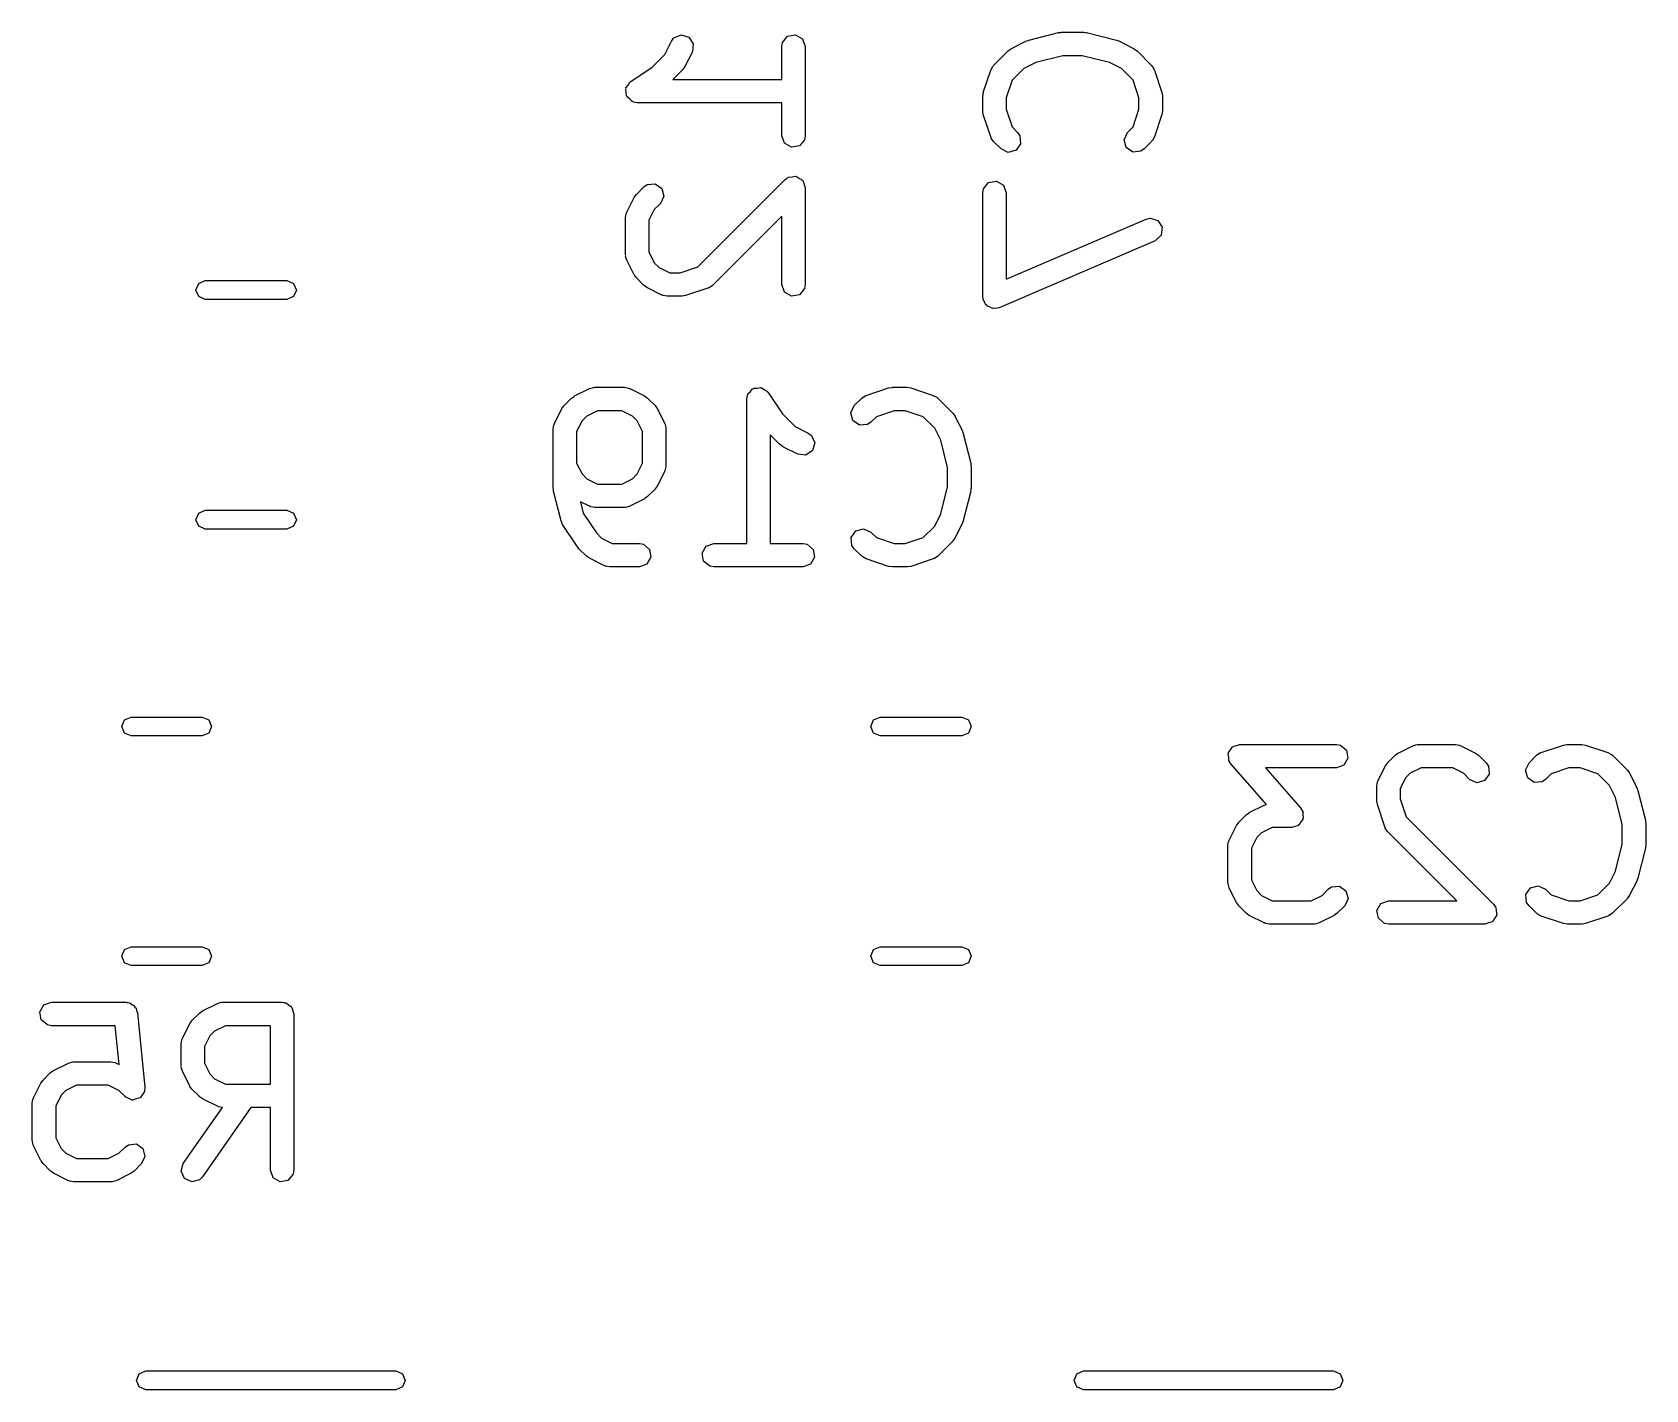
# Model space of a CAD drawing. Extents: x 0.32 to 2.48, y 0.29 to 1.64.
# Drawn here: x 1.5761 to 1.9826, y 0.3618 to 0.7039 of the extents above; entities that cross this region are included whole.
import ezdxf

# ---------------------------------------------------------------- set-up
doc = ezdxf.new("R2010")
doc.units = 0
doc.header["$MEASUREMENT"] = 0
doc.layers.add('BLACK', color=7, linetype='CONTINUOUS')

msp = doc.modelspace()

# ---------------------------------------------------------------- linework, layer by layer
at = {"layer": 'BLACK', "linetype": 'CONTINUOUS'}
for p, q in [((1.82719, 0.701923), (1.83469, 0.703798)), ((1.83469, 0.703798), (1.83528, 0.70384)), ((1.83528, 0.70384), (1.83541, 0.703886)), ((1.83541, 0.703886), (1.84103, 0.703886)), ((1.84103, 0.703886), (1.84161, 0.703784)), ((1.84161, 0.703784), (1.84175, 0.703798)), ((1.84175, 0.703798), (1.84925, 0.701923)), ((1.73548, 0.698311), (1.73714, 0.701632)), ((1.73714, 0.701632), (1.73775, 0.702455)), ((1.73775, 0.702455), (1.73961, 0.703259)), ((1.73961, 0.703259), (1.74154, 0.702683)), ((1.74154, 0.702683), (1.74266, 0.700997)), ((1.74266, 0.700997), (1.74243, 0.698991)), ((1.76495, 0.700311), (1.76513, 0.701321)), ((1.76495, 0.692015), (1.76495, 0.700311)), ((1.76513, 0.701321), (1.76643, 0.702868)), ((1.76643, 0.702868), (1.76842, 0.703219)), ((1.76842, 0.703219), (1.77017, 0.702209)), ((1.77017, 0.702209), (1.77086, 0.700311)), ((1.77086, 0.700311), (1.77086, 0.677814)), ((1.81832, 0.695522), (1.82207, 0.699272)), ((1.82207, 0.699272), (1.8228, 0.699778)), ((1.8228, 0.699778), (1.82284, 0.699825)), ((1.82284, 0.699825), (1.82659, 0.7017)), ((1.82659, 0.7017), (1.82708, 0.701845)), ((1.82708, 0.701845), (1.82719, 0.701923)), ((1.84925, 0.701923), (1.84971, 0.701716)), ((1.84971, 0.701716), (1.84985, 0.7017)), ((1.84985, 0.7017), (1.8536, 0.699825)), ((1.8536, 0.699825), (1.85431, 0.699299)), ((1.85431, 0.699299), (1.85437, 0.699272)), ((1.85437, 0.699272), (1.85812, 0.695522)), ((1.73228, 0.695107), (1.73548, 0.698311)), ((1.74055, 0.695241), (1.74003, 0.694532)), ((1.74243, 0.698991), (1.74055, 0.695241)), ((1.81761, 0.694368), (1.8181, 0.69527)), ((1.8181, 0.69527), (1.81825, 0.695363)), ((1.81825, 0.695363), (1.81832, 0.695522)), ((1.82894, 0.696273), (1.82591, 0.694757)), ((1.83577, 0.697981), (1.82894, 0.696273)), ((1.84067, 0.697981), (1.83577, 0.697981)), ((1.8475, 0.696273), (1.84067, 0.697981)), ((1.85053, 0.694757), (1.8475, 0.696273)), ((1.85812, 0.695522), (1.85871, 0.694682)), ((1.72621, 0.690582), (1.72664, 0.691325)), ((1.72664, 0.691325), (1.7268, 0.691383)), ((1.7268, 0.691383), (1.7269, 0.691519)), ((1.7269, 0.691519), (1.73228, 0.695107)), ((1.74, 0.694474), (1.73754, 0.692015)), ((1.73754, 0.692015), (1.76495, 0.692015)), ((1.74003, 0.694532), (1.74, 0.694474)), ((1.81573, 0.688744), (1.81761, 0.694368)), ((1.82299, 0.69184), (1.82149, 0.687331)), ((1.82591, 0.694757), (1.82299, 0.69184)), ((1.85345, 0.69184), (1.85053, 0.694757)), ((1.85495, 0.687331), (1.85345, 0.69184)), ((1.85871, 0.694682), (1.85872, 0.694507)), ((1.85872, 0.694507), (1.85883, 0.694368)), ((1.85883, 0.694368), (1.86071, 0.688744)), ((1.72563, 0.689575), (1.72571, 0.689722)), ((1.72578, 0.688731), (1.72563, 0.689575)), ((1.7257, 0.689892), (1.72621, 0.690582)), ((1.72571, 0.689722), (1.7257, 0.689892)), ((1.72583, 0.687876), (1.72578, 0.688731)), ((1.72595, 0.687754), (1.72583, 0.687876)), ((1.72598, 0.687586), (1.72595, 0.687754)), ((1.72664, 0.687035), (1.72598, 0.687586)), ((1.72723, 0.686416), (1.72664, 0.687035)), ((1.81558, 0.68781), (1.81574, 0.68868)), ((1.81558, 0.684061), (1.81558, 0.68781)), ((1.81574, 0.68868), (1.81573, 0.688744)), ((1.82149, 0.687331), (1.82149, 0.68454)), ((1.85495, 0.68454), (1.85495, 0.687331)), ((1.86071, 0.688744), (1.86084, 0.687871)), ((1.86084, 0.687871), (1.86086, 0.68781)), ((1.86086, 0.68781), (1.86086, 0.684061)), ((1.7274, 0.686397), (1.72723, 0.686416)), ((1.72753, 0.686288), (1.7274, 0.686397)), ((1.72854, 0.68611), (1.72753, 0.686288)), ((1.76495, 0.68611), (1.72854, 0.68611)), ((1.76495, 0.677814), (1.76495, 0.68611)), ((1.81561, 0.684), (1.81558, 0.684061)), ((1.81573, 0.683127), (1.81561, 0.684)), ((1.81761, 0.677503), (1.81573, 0.683127)), ((1.82149, 0.68454), (1.82299, 0.680031)), ((1.85345, 0.680032), (1.85495, 0.68454)), ((1.86071, 0.683127), (1.85883, 0.677503)), ((1.86086, 0.684061), (1.86071, 0.683191)), ((1.86071, 0.683191), (1.86071, 0.683127)), ((1.82299, 0.680031), (1.82437, 0.67865)), ((1.85207, 0.67865), (1.85345, 0.680032)), ((1.76564, 0.675916), (1.76495, 0.677814)), ((1.76739, 0.674906), (1.76564, 0.675916)), ((1.76938, 0.675257), (1.76739, 0.674906)), ((1.77068, 0.676804), (1.76938, 0.675257)), ((1.77086, 0.677814), (1.77068, 0.676804)), ((1.81772, 0.677364), (1.81761, 0.677503)), ((1.81773, 0.677189), (1.81772, 0.677364)), ((1.81832, 0.676349), (1.81773, 0.677189)), ((1.8202, 0.674474), (1.81832, 0.676349)), ((1.82514, 0.675797), (1.82398, 0.674143)), ((1.82437, 0.67865), (1.82496, 0.67781)), ((1.82496, 0.67781), (1.82514, 0.675797)), ((1.85122, 0.676819), (1.85207, 0.67865)), ((1.85174, 0.674868), (1.85122, 0.676819)), ((1.85339, 0.67371), (1.85174, 0.674868)), ((1.85812, 0.676349), (1.85624, 0.674474)), ((1.85819, 0.676509), (1.85812, 0.676349)), ((1.85834, 0.676601), (1.85819, 0.676509)), ((1.85883, 0.677503), (1.85834, 0.676601)), ((1.82203, 0.67362), (1.8202, 0.674474)), ((1.82398, 0.674143), (1.82203, 0.67362)), ((1.8554, 0.673886), (1.85339, 0.67371)), ((1.85624, 0.674474), (1.8554, 0.673886)), ((1.74381, 0.644774), (1.76582, 0.666779)), ((1.76582, 0.666779), (1.76635, 0.667148)), ((1.76635, 0.667148), (1.76643, 0.667248)), ((1.76643, 0.667248), (1.76651, 0.667262)), ((1.76651, 0.667262), (1.76666, 0.667367)), ((1.76666, 0.667367), (1.76754, 0.667444)), ((1.76754, 0.667444), (1.76842, 0.667599)), ((1.76842, 0.667599), (1.76854, 0.667531)), ((1.76854, 0.667531), (1.76867, 0.667543)), ((1.76867, 0.667543), (1.7694, 0.667033)), ((1.7694, 0.667033), (1.77017, 0.666589)), ((1.72777, 0.662262), (1.7283, 0.662971)), ((1.7283, 0.662971), (1.72832, 0.663029)), ((1.72832, 0.663029), (1.7302, 0.664904)), ((1.7302, 0.664904), (1.73104, 0.665492)), ((1.73104, 0.665492), (1.73305, 0.665668)), ((1.73305, 0.665668), (1.7347, 0.66451)), ((1.7347, 0.66451), (1.73523, 0.662559)), ((1.77017, 0.666589), (1.77021, 0.666462)), ((1.77021, 0.666462), (1.77033, 0.666384)), ((1.77033, 0.666384), (1.77056, 0.665526)), ((1.77056, 0.665526), (1.77086, 0.664691)), ((1.77086, 0.664691), (1.77086, 0.640319)), ((1.81558, 0.663438), (1.81576, 0.664448)), ((1.81558, 0.637192), (1.81558, 0.663438)), ((1.81576, 0.664448), (1.81706, 0.665995)), ((1.81706, 0.665995), (1.81905, 0.666346)), ((1.81905, 0.666346), (1.8208, 0.665336)), ((1.8208, 0.665336), (1.82149, 0.663438)), ((1.82149, 0.663438), (1.82149, 0.64167)), ((1.7259, 0.658512), (1.72777, 0.662262)), ((1.73284, 0.659192), (1.73149, 0.656495)), ((1.73437, 0.660728), (1.73284, 0.659192)), ((1.73523, 0.662559), (1.73437, 0.660728)), ((1.72558, 0.657192), (1.72576, 0.658202)), ((1.72558, 0.647818), (1.72558, 0.657192)), ((1.72576, 0.658202), (1.72587, 0.658337)), ((1.72587, 0.658337), (1.7259, 0.658512)), ((1.73149, 0.656495), (1.73149, 0.648515)), ((1.76495, 0.657562), (1.7475, 0.640106)), ((1.76495, 0.640319), (1.76495, 0.657562)), ((1.82149, 0.64167), (1.85674, 0.656779)), ((1.85674, 0.656779), (1.85774, 0.657013)), ((1.85774, 0.657013), (1.85968, 0.656429)), ((1.85968, 0.656429), (1.86078, 0.654739)), ((1.86078, 0.654739), (1.86054, 0.652733)), ((1.85907, 0.65135), (1.8197, 0.634478)), ((1.86054, 0.652733), (1.85907, 0.65135)), ((1.72564, 0.647652), (1.72558, 0.647818)), ((1.7256, 0.64748), (1.72564, 0.647652)), ((1.7259, 0.646497), (1.7256, 0.64748)), ((1.72777, 0.642748), (1.7259, 0.646497)), ((1.73149, 0.648515), (1.73284, 0.645817)), ((1.72782, 0.642703), (1.72777, 0.642748)), ((1.72832, 0.64198), (1.72782, 0.642703)), ((1.73284, 0.645817), (1.73403, 0.64462)), ((1.73403, 0.64462), (1.73673, 0.643271)), ((1.73673, 0.643271), (1.73931, 0.643271)), ((1.73931, 0.643271), (1.74381, 0.644774)), ((1.61735, 0.638937), (1.61804, 0.640607)), ((1.61804, 0.637267), (1.61735, 0.638937)), ((1.61804, 0.640607), (1.61971, 0.641299)), ((1.61971, 0.641299), (1.64029, 0.641299)), ((1.64029, 0.641299), (1.64196, 0.640607)), ((1.64196, 0.640607), (1.64265, 0.638937)), ((1.64265, 0.638937), (1.64196, 0.637267)), ((1.7302, 0.640106), (1.72832, 0.64198)), ((1.73026, 0.640078), (1.7302, 0.640106)), ((1.73097, 0.639552), (1.73026, 0.640078)), ((1.73471, 0.637678), (1.73097, 0.639552)), ((1.74634, 0.639392), (1.74072, 0.637518)), ((1.74648, 0.639502), (1.74634, 0.639392)), ((1.74666, 0.639517), (1.74648, 0.639502)), ((1.7475, 0.640106), (1.74666, 0.639517)), ((1.76564, 0.638421), (1.76495, 0.640319)), ((1.76739, 0.637411), (1.76564, 0.638421)), ((1.77068, 0.639309), (1.76938, 0.637762)), ((1.77086, 0.640319), (1.77068, 0.639309)), ((1.61971, 0.636575), (1.61804, 0.637267)), ((1.64029, 0.636575), (1.61971, 0.636575)), ((1.64196, 0.637267), (1.64029, 0.636575)), ((1.73489, 0.637658), (1.73471, 0.637678)), ((1.73503, 0.637544), (1.73489, 0.637658)), ((1.73604, 0.637366), (1.73503, 0.637544)), ((1.73978, 0.637366), (1.73604, 0.637366)), ((1.73985, 0.637388), (1.73978, 0.637366)), ((1.74072, 0.637518), (1.73985, 0.637388)), ((1.76938, 0.637762), (1.76739, 0.637411)), ((1.8157, 0.636864), (1.81558, 0.637192)), ((1.81566, 0.636517), (1.8157, 0.636864)), ((1.81604, 0.635941), (1.81566, 0.636517)), ((1.81627, 0.635294), (1.81604, 0.635941)), ((1.81658, 0.635119), (1.81627, 0.635294)), ((1.81677, 0.634827), (1.81658, 0.635119)), ((1.81743, 0.634628), (1.81677, 0.634827)), ((1.81802, 0.634284), (1.81743, 0.634628)), ((1.81837, 0.634344), (1.81802, 0.634284)), ((1.8187, 0.634243), (1.81837, 0.634344)), ((1.8197, 0.634478), (1.8187, 0.634243)), ((1.71275, 0.61223), (1.7165, 0.614105)), ((1.7165, 0.614105), (1.71748, 0.614397)), ((1.71748, 0.614397), (1.71765, 0.614356)), ((1.71765, 0.614356), (1.71782, 0.614417)), ((1.71782, 0.614417), (1.72532, 0.614417)), ((1.72532, 0.614417), (1.72633, 0.614239)), ((1.72633, 0.614239), (1.72646, 0.614125)), ((1.72646, 0.614125), (1.72664, 0.614105)), ((1.72664, 0.614105), (1.73039, 0.61223)), ((1.75704, 0.613364), (1.75759, 0.614021)), ((1.75759, 0.614021), (1.75775, 0.61405)), ((1.75775, 0.61405), (1.75788, 0.614168)), ((1.75788, 0.614168), (1.75873, 0.614223)), ((1.75873, 0.614223), (1.75958, 0.614372)), ((1.75958, 0.614372), (1.75972, 0.614287)), ((1.75972, 0.614287), (1.75989, 0.614298)), ((1.75989, 0.614298), (1.76058, 0.61379)), ((1.78625, 0.61239), (1.79187, 0.614265)), ((1.79187, 0.614265), (1.79275, 0.614395)), ((1.79275, 0.614395), (1.79281, 0.614417)), ((1.79281, 0.614417), (1.79656, 0.614417)), ((1.79656, 0.614417), (1.79743, 0.614263)), ((1.79743, 0.614263), (1.79749, 0.614265)), ((1.79749, 0.614265), (1.80312, 0.61239)), ((1.71008, 0.609744), (1.71011, 0.609802)), ((1.71011, 0.609802), (1.71198, 0.611677)), ((1.71198, 0.611677), (1.7127, 0.612183)), ((1.7127, 0.612183), (1.71275, 0.61223)), ((1.73039, 0.61223), (1.7311, 0.611704)), ((1.7311, 0.611704), (1.73115, 0.611677)), ((1.73115, 0.611677), (1.73303, 0.609802)), ((1.73303, 0.609802), (1.73354, 0.609079)), ((1.75611, 0.611464), (1.75629, 0.612474)), ((1.75611, 0.575046), (1.75611, 0.611464)), ((1.75629, 0.612474), (1.7564, 0.612604)), ((1.7564, 0.612604), (1.75642, 0.612773)), ((1.75642, 0.612773), (1.75704, 0.613364)), ((1.76058, 0.61379), (1.76132, 0.613362)), ((1.76132, 0.613362), (1.76138, 0.613202)), ((1.76138, 0.613202), (1.76152, 0.613102)), ((1.76152, 0.613102), (1.76511, 0.607721)), ((1.78237, 0.607972), (1.78322, 0.609802)), ((1.78322, 0.609802), (1.7851, 0.611677)), ((1.7851, 0.611677), (1.78594, 0.612265)), ((1.78594, 0.612265), (1.78611, 0.612281)), ((1.78611, 0.612281), (1.78625, 0.61239)), ((1.80312, 0.61239), (1.80402, 0.611902)), ((1.80402, 0.611902), (1.80411, 0.611752)), ((1.80411, 0.611752), (1.80427, 0.611677)), ((1.80427, 0.611677), (1.80802, 0.607927)), ((1.70768, 0.605285), (1.70955, 0.609035)), ((1.70955, 0.609035), (1.71008, 0.609744)), ((1.71462, 0.605965), (1.71327, 0.603268)), ((1.71582, 0.607162), (1.71462, 0.605965)), ((1.71851, 0.608511), (1.71582, 0.607162)), ((1.72462, 0.608511), (1.71851, 0.608511)), ((1.72732, 0.607162), (1.72462, 0.608511)), ((1.72851, 0.605965), (1.72732, 0.607162)), ((1.72986, 0.603268), (1.72851, 0.605965)), ((1.73354, 0.609079), (1.73358, 0.609035)), ((1.73358, 0.609035), (1.73546, 0.605285)), ((1.76511, 0.607721), (1.76831, 0.604517)), ((1.78289, 0.606021), (1.78237, 0.607972)), ((1.78455, 0.604862), (1.78289, 0.606021)), ((1.78878, 0.607008), (1.7874, 0.605626)), ((1.79329, 0.608511), (1.78878, 0.607008)), ((1.79608, 0.608511), (1.79329, 0.608511)), ((1.80059, 0.607008), (1.79608, 0.608511)), ((1.8035, 0.60409), (1.80059, 0.607008)), ((1.80802, 0.607927), (1.80853, 0.607204)), ((1.80853, 0.607204), (1.80857, 0.60716)), ((1.80857, 0.60716), (1.81045, 0.603411)), ((1.70737, 0.603965), (1.70754, 0.604975)), ((1.70737, 0.588967), (1.70737, 0.603965)), ((1.70754, 0.604975), (1.70766, 0.60511)), ((1.70766, 0.60511), (1.70768, 0.605285)), ((1.71327, 0.603268), (1.71327, 0.595288)), ((1.72986, 0.595288), (1.72986, 0.603268)), ((1.73546, 0.605285), (1.73575, 0.604302)), ((1.73575, 0.604302), (1.73571, 0.604131)), ((1.73571, 0.604131), (1.73577, 0.603965)), ((1.73577, 0.603965), (1.73577, 0.594591)), ((1.76447, 0.600002), (1.76202, 0.60246)), ((1.76202, 0.60246), (1.76202, 0.575046)), ((1.76831, 0.604517), (1.77163, 0.602856)), ((1.77163, 0.602856), (1.77246, 0.602245)), ((1.77246, 0.602245), (1.77326, 0.600392)), ((1.78656, 0.605038), (1.78455, 0.604862)), ((1.7874, 0.605626), (1.78656, 0.605038)), ((1.80502, 0.601059), (1.8035, 0.60409)), ((1.81045, 0.603411), (1.81059, 0.602922)), ((1.81059, 0.602922), (1.81067, 0.602806)), ((1.81067, 0.602806), (1.81255, 0.595307)), ((1.76453, 0.599975), (1.76447, 0.600002)), ((1.76524, 0.599449), (1.76453, 0.599975)), ((1.76899, 0.597574), (1.76524, 0.599449)), ((1.77268, 0.598456), (1.771, 0.597343)), ((1.77326, 0.600392), (1.77268, 0.598456)), ((1.80673, 0.594227), (1.80502, 0.601059)), ((1.71327, 0.595288), (1.71462, 0.592591)), ((1.72851, 0.592591), (1.72986, 0.595288)), ((1.73559, 0.593581), (1.73548, 0.593446)), ((1.73577, 0.594591), (1.73559, 0.593581)), ((1.771, 0.597343), (1.76899, 0.597574)), ((1.80673, 0.58933), (1.80673, 0.594227)), ((1.81255, 0.595307), (1.81259, 0.594719)), ((1.81259, 0.594719), (1.81263, 0.594591)), ((1.81263, 0.594591), (1.81263, 0.588967)), ((1.71462, 0.592591), (1.71582, 0.591393)), ((1.71582, 0.591393), (1.71851, 0.590045)), ((1.71851, 0.590045), (1.72462, 0.590045)), ((1.72462, 0.590045), (1.72732, 0.591393)), ((1.72732, 0.591393), (1.72851, 0.592591)), ((1.73358, 0.589521), (1.73306, 0.588812)), ((1.73546, 0.59327), (1.73358, 0.589521)), ((1.73548, 0.593446), (1.73546, 0.59327)), ((1.70741, 0.588838), (1.70737, 0.588967)), ((1.70745, 0.588251), (1.70741, 0.588838)), ((1.70933, 0.580751), (1.70745, 0.588251)), ((1.7165, 0.584451), (1.7142, 0.585597)), ((1.7142, 0.585597), (1.71493, 0.58268)), ((1.73039, 0.586326), (1.72664, 0.584451)), ((1.73043, 0.586372), (1.73039, 0.586326)), ((1.73115, 0.586879), (1.73043, 0.586372)), ((1.73303, 0.588754), (1.73115, 0.586879)), ((1.73306, 0.588812), (1.73303, 0.588754)), ((1.80502, 0.582498), (1.80673, 0.58933)), ((1.81255, 0.588251), (1.81067, 0.580751)), ((1.81263, 0.588967), (1.81253, 0.588386)), ((1.81253, 0.588386), (1.81255, 0.588251)), ((1.61735, 0.581063), (1.61804, 0.582733)), ((1.61804, 0.582733), (1.61971, 0.583425)), ((1.61971, 0.583425), (1.64029, 0.583425)), ((1.64029, 0.583425), (1.64196, 0.582733)), ((1.64196, 0.582733), (1.64265, 0.581063)), ((1.71493, 0.58268), (1.71824, 0.577724)), ((1.71667, 0.584431), (1.7165, 0.584451)), ((1.71681, 0.584317), (1.71667, 0.584431)), ((1.71782, 0.584139), (1.71681, 0.584317)), ((1.72532, 0.584139), (1.71782, 0.584139)), ((1.72548, 0.5842), (1.72532, 0.584139)), ((1.72565, 0.584159), (1.72548, 0.5842)), ((1.72664, 0.584451), (1.72565, 0.584159)), ((1.8035, 0.579467), (1.80502, 0.582498)), ((1.61804, 0.579393), (1.61735, 0.581063)), ((1.61971, 0.578701), (1.61804, 0.579393)), ((1.64029, 0.578701), (1.61971, 0.578701)), ((1.64196, 0.579393), (1.64029, 0.578701)), ((1.64265, 0.581063), (1.64196, 0.579393)), ((1.70934, 0.580737), (1.70933, 0.580751)), ((1.70974, 0.57983), (1.70934, 0.580737)), ((1.71349, 0.574205), (1.70974, 0.57983)), ((1.71824, 0.577724), (1.71957, 0.576395)), ((1.78246, 0.576608), (1.78362, 0.578262)), ((1.78362, 0.578262), (1.78557, 0.578785)), ((1.78557, 0.578785), (1.7874, 0.577931)), ((1.7874, 0.577931), (1.78878, 0.576549)), ((1.80059, 0.576549), (1.8035, 0.579467)), ((1.81045, 0.580147), (1.80857, 0.576398)), ((1.81046, 0.580286), (1.81045, 0.580147)), ((1.81067, 0.580751), (1.81046, 0.580286)), ((1.7136, 0.574124), (1.71349, 0.574205)), ((1.71386, 0.573755), (1.7136, 0.574124)), ((1.71573, 0.571881), (1.71386, 0.573755)), ((1.71957, 0.576395), (1.72226, 0.575046)), ((1.72226, 0.575046), (1.72907, 0.575046)), ((1.72907, 0.575046), (1.73008, 0.574868)), ((1.73008, 0.574868), (1.73162, 0.57357)), ((1.73162, 0.57357), (1.73197, 0.571581)), ((1.74491, 0.572606), (1.74592, 0.574356)), ((1.74592, 0.574356), (1.74781, 0.575046)), ((1.74781, 0.575046), (1.75611, 0.575046)), ((1.76202, 0.575046), (1.77031, 0.575046)), ((1.77031, 0.575046), (1.77132, 0.574868)), ((1.77132, 0.574868), (1.77287, 0.57357)), ((1.77287, 0.57357), (1.77322, 0.571581)), ((1.78263, 0.574595), (1.78246, 0.576608)), ((1.78322, 0.573755), (1.78263, 0.574595)), ((1.7851, 0.571881), (1.78322, 0.573755)), ((1.78878, 0.576549), (1.79329, 0.575046)), ((1.79329, 0.575046), (1.79608, 0.575046)), ((1.79608, 0.575046), (1.80059, 0.576549)), ((1.80802, 0.57563), (1.80427, 0.571881)), ((1.80805, 0.575689), (1.80802, 0.57563)), ((1.80857, 0.576398), (1.80805, 0.575689)), ((1.71579, 0.571853), (1.71573, 0.571881)), ((1.7165, 0.571327), (1.71579, 0.571853)), ((1.72025, 0.569453), (1.7165, 0.571327)), ((1.72042, 0.569433), (1.72025, 0.569453)), ((1.72056, 0.569319), (1.72042, 0.569433)), ((1.72157, 0.569141), (1.72056, 0.569319)), ((1.72907, 0.569141), (1.72157, 0.569141)), ((1.73096, 0.569832), (1.72907, 0.569141)), ((1.73197, 0.571581), (1.73096, 0.569832)), ((1.74526, 0.570617), (1.74491, 0.572606)), ((1.7468, 0.569319), (1.74526, 0.570617)), ((1.74781, 0.569141), (1.7468, 0.569319)), ((1.77031, 0.569141), (1.74781, 0.569141)), ((1.77221, 0.569832), (1.77031, 0.569141)), ((1.77322, 0.571581), (1.77221, 0.569832)), ((1.78526, 0.571806), (1.7851, 0.571881)), ((1.78535, 0.571656), (1.78526, 0.571806)), ((1.78625, 0.571167), (1.78535, 0.571656)), ((1.79187, 0.569293), (1.78625, 0.571167)), ((1.79194, 0.569294), (1.79187, 0.569293)), ((1.79281, 0.569141), (1.79194, 0.569294)), ((1.79656, 0.569141), (1.79281, 0.569141)), ((1.79662, 0.569163), (1.79656, 0.569141)), ((1.79749, 0.569293), (1.79662, 0.569163)), ((1.80312, 0.571167), (1.79749, 0.569293)), ((1.80325, 0.571277), (1.80312, 0.571167)), ((1.80343, 0.571292), (1.80325, 0.571277)), ((1.80427, 0.571881), (1.80343, 0.571292)), ((1.5987, 0.528937), (1.59939, 0.530607)), ((1.59939, 0.527267), (1.5987, 0.528937)), ((1.59939, 0.530607), (1.60106, 0.531299)), ((1.60106, 0.531299), (1.61894, 0.531299)), ((1.61894, 0.531299), (1.62061, 0.530607)), ((1.62061, 0.530607), (1.6213, 0.528937)), ((1.6213, 0.528937), (1.62061, 0.527267)), ((1.78735, 0.528937), (1.78804, 0.530607)), ((1.78804, 0.527267), (1.78735, 0.528937)), ((1.78804, 0.530607), (1.78971, 0.531299)), ((1.78971, 0.531299), (1.81029, 0.531299)), ((1.81029, 0.531299), (1.81196, 0.530607)), ((1.81196, 0.530607), (1.81265, 0.528937)), ((1.81265, 0.528937), (1.81196, 0.527267)), ((1.60106, 0.526575), (1.59939, 0.527267)), ((1.61894, 0.526575), (1.60106, 0.526575)), ((1.62061, 0.527267), (1.61894, 0.526575)), ((1.78971, 0.526575), (1.78804, 0.527267)), ((1.81029, 0.526575), (1.78971, 0.526575)), ((1.81196, 0.527267), (1.81029, 0.526575)), ((1.87957, 0.524144), (1.88032, 0.524417)), ((1.88032, 0.524417), (1.90469, 0.524417)), ((1.90469, 0.524417), (1.9057, 0.524239)), ((1.92515, 0.524356), (1.92531, 0.524417)), ((1.92531, 0.524417), (1.93469, 0.524417)), ((1.93469, 0.524417), (1.9357, 0.524239)), ((1.96275, 0.524395), (1.96281, 0.524417)), ((1.96281, 0.524417), (1.96656, 0.524417)), ((1.96656, 0.524417), (1.96743, 0.524263)), ((1.87741, 0.521977), (1.87753, 0.522181)), ((1.87755, 0.521193), (1.87741, 0.521977)), ((1.87752, 0.522416), (1.87802, 0.523036)), ((1.87753, 0.522181), (1.87752, 0.522416)), ((1.87757, 0.520397), (1.87755, 0.521193)), ((1.87774, 0.520108), (1.87757, 0.520397)), ((1.87802, 0.523036), (1.87842, 0.523726)), ((1.87842, 0.523726), (1.87864, 0.523806)), ((1.87864, 0.523806), (1.87879, 0.52399)), ((1.87879, 0.52399), (1.87957, 0.524144)), ((1.9057, 0.524239), (1.90725, 0.52294)), ((1.9076, 0.520951), (1.90659, 0.519202)), ((1.90725, 0.52294), (1.9076, 0.520951)), ((1.9176, 0.519802), (1.91948, 0.521677)), ((1.91948, 0.521677), (1.9202, 0.522183)), ((1.9202, 0.522183), (1.92024, 0.52223)), ((1.92024, 0.52223), (1.92399, 0.524105)), ((1.92399, 0.524105), (1.92498, 0.524397)), ((1.92498, 0.524397), (1.92515, 0.524356)), ((1.9357, 0.524239), (1.93583, 0.524125)), ((1.93583, 0.524125), (1.93601, 0.524105)), ((1.93601, 0.524105), (1.93976, 0.52223)), ((1.93976, 0.52223), (1.94047, 0.521704)), ((1.94047, 0.521704), (1.94052, 0.521677)), ((1.94052, 0.521677), (1.9424, 0.519802)), ((1.95322, 0.519802), (1.9551, 0.521677)), ((1.9551, 0.521677), (1.95594, 0.522265)), ((1.95594, 0.522265), (1.95611, 0.522281)), ((1.95611, 0.522281), (1.95625, 0.52239)), ((1.95625, 0.52239), (1.96187, 0.524265)), ((1.96187, 0.524265), (1.96275, 0.524395)), ((1.96743, 0.524263), (1.96749, 0.524265)), ((1.96749, 0.524265), (1.97312, 0.52239)), ((1.97312, 0.52239), (1.97402, 0.521902)), ((1.97402, 0.521902), (1.97411, 0.521752)), ((1.97411, 0.521752), (1.97427, 0.521677)), ((1.97427, 0.521677), (1.97802, 0.517927)), ((1.87776, 0.519987), (1.87774, 0.520108)), ((1.87787, 0.519899), (1.87776, 0.519987)), ((1.8781, 0.519519), (1.87787, 0.519899)), ((1.88706, 0.509274), (1.8781, 0.519519)), ((1.90469, 0.518511), (1.88683, 0.518511)), ((1.88683, 0.518511), (1.89566, 0.50841)), ((1.90659, 0.519202), (1.90469, 0.518511)), ((1.91517, 0.515285), (1.91705, 0.519035)), ((1.91705, 0.519035), (1.91757, 0.519744)), ((1.91757, 0.519744), (1.9176, 0.519802)), ((1.92331, 0.517162), (1.92212, 0.515965)), ((1.92601, 0.518511), (1.92331, 0.517162)), ((1.93399, 0.518511), (1.92601, 0.518511)), ((1.93669, 0.517162), (1.93399, 0.518511)), ((1.93822, 0.515626), (1.93669, 0.517162)), ((1.94316, 0.51695), (1.942, 0.515296)), ((1.9424, 0.519802), (1.94299, 0.518962)), ((1.94299, 0.518962), (1.94316, 0.51695)), ((1.95237, 0.517972), (1.95322, 0.519802)), ((1.95289, 0.516021), (1.95237, 0.517972)), ((1.95878, 0.517008), (1.9574, 0.515626)), ((1.96329, 0.518511), (1.95878, 0.517008)), ((1.96608, 0.518511), (1.96329, 0.518511)), ((1.97059, 0.517008), (1.96608, 0.518511)), ((1.97351, 0.51409), (1.97059, 0.517008)), ((1.97802, 0.517927), (1.97853, 0.517204)), ((1.97853, 0.517204), (1.97857, 0.51716)), ((1.97857, 0.51716), (1.98045, 0.513411)), ((1.91486, 0.513965), (1.91504, 0.514975)), ((1.91486, 0.510215), (1.91486, 0.513965)), ((1.91504, 0.514975), (1.91515, 0.51511)), ((1.91515, 0.51511), (1.91517, 0.515285)), ((1.92212, 0.515965), (1.92077, 0.513268)), ((1.92077, 0.513268), (1.92077, 0.510694)), ((1.94005, 0.514773), (1.93822, 0.515626)), ((1.942, 0.515296), (1.94005, 0.514773)), ((1.95455, 0.514862), (1.95289, 0.516021)), ((1.95656, 0.515038), (1.95455, 0.514862)), ((1.9574, 0.515626), (1.95656, 0.515038)), ((1.97502, 0.511059), (1.97351, 0.51409)), ((1.98045, 0.513411), (1.98059, 0.512922)), ((1.98059, 0.512922), (1.98067, 0.512806)), ((1.98067, 0.512806), (1.98255, 0.505307)), ((1.88275, 0.507232), (1.8865, 0.509107)), ((1.8865, 0.509107), (1.88706, 0.509274)), ((1.89566, 0.50841), (1.89589, 0.50803)), ((1.91488, 0.510155), (1.91486, 0.510215)), ((1.91501, 0.509281), (1.91488, 0.510155)), ((1.91689, 0.503657), (1.91501, 0.509281)), ((1.92077, 0.510694), (1.92227, 0.506186)), ((1.97673, 0.504227), (1.97502, 0.511059)), ((1.87955, 0.504037), (1.88008, 0.504746)), ((1.88008, 0.504746), (1.88011, 0.504804)), ((1.88011, 0.504804), (1.88198, 0.506679)), ((1.88198, 0.506679), (1.8827, 0.507185)), ((1.8827, 0.507185), (1.88275, 0.507232)), ((1.89512, 0.504123), (1.89497, 0.50394)), ((1.89534, 0.504204), (1.89512, 0.504123)), ((1.89574, 0.504893), (1.89534, 0.504204)), ((1.89624, 0.505513), (1.89574, 0.504893)), ((1.89589, 0.50803), (1.896, 0.507942)), ((1.896, 0.507942), (1.89602, 0.507822)), ((1.89602, 0.507822), (1.8962, 0.507533)), ((1.8962, 0.507533), (1.89621, 0.506737)), ((1.89621, 0.506737), (1.89635, 0.505953)), ((1.89635, 0.505953), (1.89623, 0.505749)), ((1.89623, 0.505749), (1.89624, 0.505513)), ((1.92227, 0.506186), (1.94427, 0.484182)), ((1.97673, 0.49933), (1.97673, 0.504227)), ((1.98255, 0.505307), (1.98259, 0.504719)), ((1.98259, 0.504719), (1.98263, 0.504591)), ((1.98263, 0.504591), (1.98263, 0.498967)), ((1.87754, 0.499977), (1.87766, 0.500112)), ((1.87766, 0.500112), (1.87768, 0.500287)), ((1.87768, 0.500287), (1.87955, 0.504037)), ((1.88462, 0.500967), (1.88327, 0.49827)), ((1.88582, 0.502164), (1.88462, 0.500967)), ((1.88851, 0.503513), (1.88582, 0.502164)), ((1.89344, 0.503513), (1.88851, 0.503513)), ((1.89419, 0.503785), (1.89344, 0.503513)), ((1.89497, 0.50394), (1.89419, 0.503785)), ((1.917, 0.503519), (1.91689, 0.503657)), ((1.91701, 0.503343), (1.917, 0.503519)), ((1.9176, 0.502503), (1.91701, 0.503343)), ((1.93506, 0.485046), (1.9176, 0.502503)), ((1.87737, 0.498967), (1.87754, 0.499977)), ((1.87737, 0.489593), (1.87737, 0.498967)), ((1.88327, 0.49827), (1.88327, 0.49029)), ((1.97502, 0.492498), (1.97673, 0.49933)), ((1.98255, 0.498251), (1.98067, 0.490751)), ((1.98263, 0.498967), (1.98253, 0.498386)), ((1.98253, 0.498386), (1.98255, 0.498251)), ((1.9735, 0.489467), (1.97502, 0.492498)), ((1.87743, 0.489427), (1.87737, 0.489593)), ((1.87739, 0.489255), (1.87743, 0.489427)), ((1.87768, 0.488272), (1.87739, 0.489255)), ((1.87955, 0.484523), (1.87768, 0.488272)), ((1.88327, 0.49029), (1.88462, 0.487592)), ((1.90107, 0.486395), (1.9026, 0.487931)), ((1.9026, 0.487931), (1.90344, 0.488519)), ((1.90344, 0.488519), (1.90545, 0.488695)), ((1.90545, 0.488695), (1.90711, 0.487537)), ((1.95246, 0.486608), (1.95362, 0.488262)), ((1.95362, 0.488262), (1.95557, 0.488785)), ((1.95557, 0.488785), (1.9574, 0.487931)), ((1.9574, 0.487931), (1.95878, 0.486549)), ((1.97059, 0.486549), (1.9735, 0.489467)), ((1.98045, 0.490147), (1.97857, 0.486398)), ((1.98046, 0.490286), (1.98045, 0.490147)), ((1.98067, 0.490751), (1.98046, 0.490286)), ((1.8796, 0.484479), (1.87955, 0.484523)), ((1.88011, 0.483755), (1.8796, 0.484479)), ((1.88462, 0.487592), (1.88582, 0.486395)), ((1.88582, 0.486395), (1.88851, 0.485046)), ((1.88851, 0.485046), (1.89837, 0.485046)), ((1.89837, 0.485046), (1.90107, 0.486395)), ((1.90763, 0.485586), (1.90678, 0.483755)), ((1.90711, 0.487537), (1.90763, 0.485586)), ((1.91491, 0.482606), (1.91592, 0.484356)), ((1.91592, 0.484356), (1.91781, 0.485046)), ((1.91781, 0.485046), (1.93506, 0.485046)), ((1.94427, 0.484182), (1.94464, 0.483654)), ((1.95263, 0.484595), (1.95246, 0.486608)), ((1.95322, 0.483755), (1.95263, 0.484595)), ((1.95878, 0.486549), (1.96329, 0.485046)), ((1.96329, 0.485046), (1.96608, 0.485046)), ((1.96608, 0.485046), (1.97059, 0.486549)), ((1.97802, 0.48563), (1.97427, 0.481881)), ((1.97805, 0.485689), (1.97802, 0.48563)), ((1.97857, 0.486398), (1.97805, 0.485689)), ((1.88198, 0.481881), (1.88011, 0.483755)), ((1.88204, 0.481853), (1.88198, 0.481881)), ((1.88275, 0.481327), (1.88204, 0.481853)), ((1.8865, 0.479453), (1.88275, 0.481327)), ((1.90414, 0.481327), (1.90039, 0.479453)), ((1.90418, 0.481374), (1.90414, 0.481327)), ((1.9049, 0.481881), (1.90418, 0.481374)), ((1.90678, 0.483755), (1.9049, 0.481881)), ((1.91526, 0.480617), (1.91491, 0.482606)), ((1.9168, 0.479319), (1.91526, 0.480617)), ((1.94396, 0.479786), (1.94388, 0.479675)), ((1.94408, 0.479832), (1.94396, 0.479786)), ((1.94453, 0.480601), (1.94408, 0.479832)), ((1.94504, 0.481329), (1.94453, 0.480601)), ((1.94464, 0.483654), (1.94474, 0.48357)), ((1.94474, 0.48357), (1.94476, 0.483492)), ((1.94476, 0.483492), (1.94486, 0.483342)), ((1.94486, 0.483342), (1.94494, 0.482456)), ((1.94494, 0.482456), (1.94509, 0.481581)), ((1.94509, 0.481581), (1.94503, 0.481464)), ((1.94503, 0.481464), (1.94504, 0.481329)), ((1.9551, 0.481881), (1.95322, 0.483755)), ((1.95526, 0.481806), (1.9551, 0.481881)), ((1.95535, 0.481656), (1.95526, 0.481806)), ((1.95625, 0.481167), (1.95535, 0.481656)), ((1.96187, 0.479293), (1.95625, 0.481167)), ((1.97312, 0.481167), (1.96749, 0.479293)), ((1.97325, 0.481277), (1.97312, 0.481167)), ((1.97343, 0.481292), (1.97325, 0.481277)), ((1.97427, 0.481881), (1.97343, 0.481292)), ((1.88667, 0.479433), (1.8865, 0.479453)), ((1.88681, 0.479319), (1.88667, 0.479433)), ((1.88782, 0.479141), (1.88681, 0.479319)), ((1.89907, 0.479141), (1.88782, 0.479141)), ((1.89923, 0.479201), (1.89907, 0.479141)), ((1.8994, 0.47916), (1.89923, 0.479201)), ((1.90039, 0.479453), (1.8994, 0.47916)), ((1.91781, 0.479141), (1.9168, 0.479319)), ((1.94219, 0.479141), (1.91781, 0.479141)), ((1.94302, 0.479445), (1.94219, 0.479141)), ((1.94388, 0.479675), (1.94302, 0.479445)), ((1.96194, 0.479294), (1.96187, 0.479293)), ((1.96281, 0.479141), (1.96194, 0.479294)), ((1.96656, 0.479141), (1.96281, 0.479141)), ((1.96662, 0.479163), (1.96656, 0.479141)), ((1.96749, 0.479293), (1.96662, 0.479163)), ((1.5987, 0.471063), (1.59939, 0.472733)), ((1.59939, 0.472733), (1.60106, 0.473425)), ((1.60106, 0.473425), (1.61894, 0.473425)), ((1.61894, 0.473425), (1.62061, 0.472733)), ((1.62061, 0.472733), (1.6213, 0.471063)), ((1.78735, 0.471063), (1.78804, 0.472733)), ((1.78804, 0.472733), (1.78971, 0.473425)), ((1.78971, 0.473425), (1.81029, 0.473425)), ((1.81029, 0.473425), (1.81196, 0.472733)), ((1.81196, 0.472733), (1.81265, 0.471063)), ((1.59939, 0.469393), (1.5987, 0.471063)), ((1.60106, 0.468701), (1.59939, 0.469393)), ((1.61894, 0.468701), (1.60106, 0.468701)), ((1.62061, 0.469393), (1.61894, 0.468701)), ((1.6213, 0.471063), (1.62061, 0.469393)), ((1.78804, 0.469393), (1.78735, 0.471063)), ((1.78971, 0.468701), (1.78804, 0.469393)), ((1.81029, 0.468701), (1.78971, 0.468701)), ((1.81196, 0.469393), (1.81029, 0.468701)), ((1.81265, 0.471063), (1.81196, 0.469393)), ((1.57904, 0.458765), (1.58094, 0.459456)), ((1.58094, 0.459456), (1.59969, 0.459456)), ((1.59969, 0.459456), (1.59984, 0.459429)), ((1.59984, 0.459429), (1.59991, 0.459448)), ((1.59991, 0.459448), (1.60002, 0.459397)), ((1.60002, 0.459397), (1.6007, 0.459278)), ((1.62274, 0.459144), (1.62372, 0.459437)), ((1.62372, 0.459437), (1.62389, 0.459396)), ((1.62389, 0.459396), (1.62406, 0.459456)), ((1.62406, 0.459456), (1.63906, 0.459456)), ((1.63906, 0.459456), (1.63944, 0.459388)), ((1.63944, 0.459388), (1.63957, 0.459411)), ((1.63957, 0.459411), (1.63969, 0.459346)), ((1.57803, 0.457016), (1.57904, 0.458765)), ((1.57838, 0.455027), (1.57803, 0.457016)), ((1.6007, 0.459278), (1.60118, 0.458875)), ((1.60118, 0.458875), (1.60175, 0.458617)), ((1.60175, 0.458617), (1.60193, 0.458245)), ((1.60193, 0.458245), (1.60225, 0.45798)), ((1.60225, 0.45798), (1.60235, 0.457362)), ((1.60235, 0.457362), (1.60263, 0.456797)), ((1.60263, 0.456797), (1.6045, 0.438049)), ((1.61635, 0.454842), (1.61822, 0.456716)), ((1.61822, 0.456716), (1.61895, 0.457223)), ((1.61895, 0.457223), (1.61899, 0.457269)), ((1.61899, 0.457269), (1.62274, 0.459144)), ((1.63969, 0.459346), (1.64007, 0.459278)), ((1.64007, 0.459278), (1.64066, 0.458785)), ((1.64066, 0.458785), (1.64132, 0.458401)), ((1.64132, 0.458401), (1.64141, 0.458151)), ((1.64141, 0.458151), (1.64162, 0.45798)), ((1.64162, 0.45798), (1.64175, 0.457224)), ((1.64175, 0.457224), (1.64201, 0.456503)), ((1.64201, 0.456503), (1.64201, 0.417133)), ((1.57993, 0.453729), (1.57838, 0.455027)), ((1.58094, 0.45355), (1.57993, 0.453729)), ((1.59702, 0.45355), (1.58094, 0.45355)), ((1.59799, 0.443779), (1.59702, 0.45355)), ((1.61392, 0.450325), (1.6158, 0.454074)), ((1.6158, 0.454074), (1.61632, 0.454783)), ((1.61632, 0.454783), (1.61635, 0.454842)), ((1.62206, 0.452202), (1.62086, 0.451005)), ((1.62476, 0.45355), (1.62206, 0.452202)), ((1.63611, 0.45355), (1.62476, 0.45355)), ((1.63611, 0.438834), (1.63611, 0.45355)), ((1.61361, 0.449004), (1.61379, 0.450014)), ((1.61361, 0.44338), (1.61361, 0.449004)), ((1.61379, 0.450014), (1.6139, 0.450149)), ((1.6139, 0.450149), (1.61392, 0.450325)), ((1.62086, 0.451005), (1.61951, 0.448307)), ((1.61951, 0.448307), (1.61951, 0.444077)), ((1.5815, 0.442271), (1.58524, 0.444146)), ((1.58524, 0.444146), (1.58623, 0.444438)), ((1.58623, 0.444438), (1.5864, 0.444397)), ((1.5864, 0.444397), (1.58657, 0.444458)), ((1.58657, 0.444458), (1.59594, 0.444458)), ((1.59594, 0.444458), (1.59695, 0.44428)), ((1.59695, 0.44428), (1.59708, 0.444166)), ((1.59708, 0.444166), (1.59726, 0.444146)), ((1.59726, 0.444146), (1.59799, 0.443779)), ((1.61367, 0.443214), (1.61361, 0.44338)), ((1.61363, 0.443042), (1.61367, 0.443214)), ((1.61951, 0.444077), (1.62086, 0.441379)), ((1.57643, 0.435327), (1.5783, 0.439076)), ((1.5783, 0.439076), (1.57883, 0.439785)), ((1.57883, 0.439785), (1.57885, 0.439843)), ((1.57885, 0.439843), (1.58073, 0.441718)), ((1.58073, 0.441718), (1.58145, 0.442225)), ((1.58145, 0.442225), (1.5815, 0.442271)), ((1.61392, 0.442059), (1.61363, 0.443042)), ((1.6158, 0.43831), (1.61392, 0.442059)), ((1.62086, 0.441379), (1.62206, 0.440182)), ((1.62206, 0.440182), (1.62476, 0.438834)), ((1.57611, 0.434006), (1.57629, 0.435016)), ((1.57629, 0.435016), (1.57641, 0.435151)), ((1.57641, 0.435151), (1.57643, 0.435327)), ((1.58337, 0.436006), (1.58202, 0.433309)), ((1.58456, 0.437204), (1.58337, 0.436006)), ((1.58726, 0.438552), (1.58456, 0.437204)), ((1.59524, 0.438552), (1.58726, 0.438552)), ((1.59794, 0.437204), (1.59524, 0.438552)), ((1.59948, 0.435668), (1.59794, 0.437204)), ((1.59949, 0.435659), (1.59948, 0.435668)), ((1.5995, 0.435642), (1.59949, 0.435659)), ((1.60041, 0.435233), (1.5995, 0.435642)), ((1.60131, 0.434814), (1.60041, 0.435233)), ((1.6023, 0.43508), (1.60134, 0.434811)), ((1.60326, 0.435337), (1.6023, 0.43508)), ((1.60327, 0.435353), (1.60326, 0.435337)), ((1.60329, 0.435358), (1.60327, 0.435353)), ((1.60385, 0.43618), (1.60329, 0.435358)), ((1.60442, 0.436991), (1.60385, 0.43618)), ((1.60442, 0.437027), (1.60441, 0.437011)), ((1.60441, 0.437011), (1.60442, 0.436991)), ((1.6045, 0.438049), (1.60442, 0.437027)), ((1.61584, 0.438266), (1.6158, 0.43831)), ((1.61635, 0.437542), (1.61584, 0.438266)), ((1.61822, 0.435668), (1.61635, 0.437542)), ((1.61828, 0.43564), (1.61822, 0.435668)), ((1.61899, 0.435115), (1.61828, 0.43564)), ((1.62274, 0.43324), (1.61899, 0.435115)), ((1.62476, 0.438834), (1.63611, 0.438834)), ((1.57611, 0.424632), (1.57611, 0.434006)), ((1.58202, 0.433309), (1.58202, 0.425329)), ((1.60132, 0.434819), (1.60131, 0.434814)), ((1.60134, 0.434811), (1.60132, 0.434819)), ((1.61414, 0.418826), (1.62402, 0.432935)), ((1.63122, 0.432928), (1.61898, 0.41544)), ((1.62292, 0.43322), (1.62274, 0.43324)), ((1.62305, 0.433106), (1.62292, 0.43322)), ((1.62402, 0.432935), (1.62305, 0.433106)), ((1.63611, 0.432928), (1.63122, 0.432928)), ((1.63611, 0.417133), (1.63611, 0.432928)), ((1.57617, 0.424466), (1.57611, 0.424632)), ((1.57613, 0.424295), (1.57617, 0.424466)), ((1.57643, 0.423312), (1.57613, 0.424295)), ((1.5783, 0.419562), (1.57643, 0.423312)), ((1.58202, 0.425329), (1.58337, 0.422632)), ((1.59794, 0.421435), (1.59948, 0.422971)), ((1.59948, 0.422971), (1.60032, 0.423559)), ((1.60032, 0.423559), (1.60233, 0.423735)), ((1.60233, 0.423735), (1.60398, 0.422576)), ((1.57835, 0.419518), (1.5783, 0.419562)), ((1.57885, 0.418795), (1.57835, 0.419518)), ((1.58073, 0.41692), (1.57885, 0.418795)), ((1.58337, 0.422632), (1.58456, 0.421435)), ((1.58456, 0.421435), (1.58726, 0.420086)), ((1.58726, 0.420086), (1.59524, 0.420086)), ((1.59524, 0.420086), (1.59794, 0.421435)), ((1.60365, 0.418795), (1.60178, 0.41692)), ((1.60451, 0.420625), (1.60365, 0.418795)), ((1.60398, 0.422576), (1.60451, 0.420625)), ((1.61362, 0.416875), (1.61414, 0.418826)), ((1.58079, 0.416893), (1.58073, 0.41692)), ((1.5815, 0.416367), (1.58079, 0.416893)), ((1.58524, 0.414492), (1.5815, 0.416367)), ((1.60101, 0.416367), (1.59726, 0.414492)), ((1.60105, 0.416414), (1.60101, 0.416367)), ((1.60178, 0.41692), (1.60105, 0.416414)), ((1.61447, 0.415045), (1.61362, 0.416875)), ((1.6163, 0.414192), (1.61447, 0.415045)), ((1.61826, 0.414715), (1.6163, 0.414192)), ((1.61898, 0.41544), (1.61826, 0.414715)), ((1.6368, 0.415235), (1.63611, 0.417133)), ((1.63855, 0.414225), (1.6368, 0.415235)), ((1.64183, 0.416123), (1.64054, 0.414576)), ((1.64201, 0.417133), (1.64183, 0.416123)), ((1.58542, 0.414472), (1.58524, 0.414492)), ((1.58556, 0.414358), (1.58542, 0.414472)), ((1.58657, 0.41418), (1.58556, 0.414358)), ((1.59594, 0.41418), (1.58657, 0.41418)), ((1.59611, 0.414241), (1.59594, 0.41418)), ((1.59628, 0.4142), (1.59611, 0.414241)), ((1.59726, 0.414492), (1.59628, 0.4142)), ((1.64054, 0.414576), (1.63855, 0.414225)), ((1.60305, 0.365844), (1.60472, 0.366535)), ((1.60472, 0.366535), (1.66772, 0.366535)), ((1.66772, 0.366535), (1.66939, 0.365844)), ((1.83927, 0.365844), (1.84094, 0.366535)), ((1.84094, 0.366535), (1.90394, 0.366535)), ((1.90394, 0.366535), (1.90561, 0.365844)), ((1.60236, 0.364173), (1.60305, 0.365844)), ((1.60305, 0.362503), (1.60236, 0.364173)), ((1.60472, 0.361811), (1.60305, 0.362503)), ((1.66772, 0.361811), (1.60472, 0.361811)), ((1.66939, 0.362503), (1.66772, 0.361811)), ((1.66939, 0.365844), (1.67008, 0.364173)), ((1.67008, 0.364173), (1.66939, 0.362503)), ((1.83858, 0.364173), (1.83927, 0.365844)), ((1.83927, 0.362503), (1.83858, 0.364173)), ((1.84094, 0.361811), (1.83927, 0.362503)), ((1.90394, 0.361811), (1.84094, 0.361811)), ((1.90561, 0.362503), (1.90394, 0.361811)), ((1.90561, 0.365844), (1.9063, 0.364173)), ((1.9063, 0.364173), (1.90561, 0.362503))]:
    msp.add_line(p, q, dxfattribs=at)

doc.saveas('drawing.dxf')
